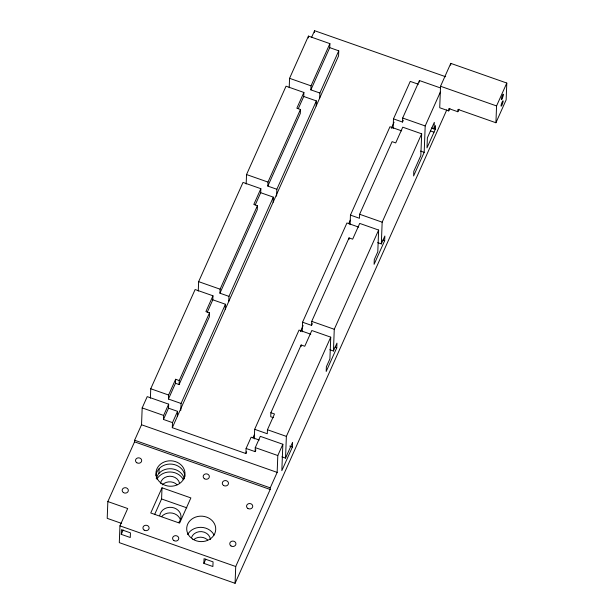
<?xml version="1.0" encoding="UTF-8"?>
<svg xmlns="http://www.w3.org/2000/svg" width="614" height="614" viewBox="0 0 614 614"><rect width="100%" height="100%" fill="white"/><g stroke="black" fill="none" stroke-linecap="round" stroke-linejoin="round"><path stroke-width="0.92" d="M246.674 451.804L245.899 453.539L172.304 427.689L172.496 422.624L163.477 419.454L168.52 408.172L168.673 404.166L147.222 396.629L142.179 407.911L141.535 424.758L134.612 440.238L134.55 441.85L107.849 501.561L107.204 518.346L121.633 523.412M107.849 501.561L127.689 508.53L119.945 525.853L119.3 542.638L235.078 583.3L446.777 109.898M121.25 534.349L121.426 529.682L130.444 532.852L130.268 537.511L121.25 534.349L123.199 529.989M150.384 398.202L150.745 388.754L195.114 289.532L212.966 295.794L212.812 299.809L207.24 312.265M158.957 473.363L159.133 468.705M163.477 419.454L163.631 415.44L168.673 404.166M154.59 514.609L161.582 498.967L162.012 487.785L190.877 497.916L179.603 523.12L150.745 512.982L162.012 487.785M180.8 410.344L181.061 403.467L168.436 399.031L168.589 395.025L175.635 379.268L179.242 380.542L179.088 384.548L175.481 383.282L175.635 379.268M177.346 416.415L177.546 411.342L168.52 408.172M198.276 291.097L198.637 281.649L243.014 182.427L260.858 188.69L260.704 192.704L255.224 204.953M212.966 295.794L205.905 311.574L209.512 312.841L209.359 316.855L179.088 384.548M203.863 563.36L204.048 558.702L213.066 561.864L212.881 566.53L203.863 563.36L205.744 559.162M228.761 301.436L228.961 296.362L219.935 293.2L220.096 289.186L257.419 205.713L253.812 204.447L260.858 188.69M225.238 309.31L225.438 304.245L212.812 299.809M246.168 184L246.536 174.553L286.047 86.19L303.892 92.461L303.738 96.475L298.258 108.724M235.078 583.3L235.722 566.515L270.175 489.481L270.237 487.861L277.16 472.389L277.804 455.534L282.847 444.26L260.313 436.347L255.27 447.621L255.117 451.635L246.099 448.466L251.141 437.191L259.262 440.038M245.899 453.539L246.099 448.466M257.419 205.713L257.266 209.719L219.935 293.2M254.296 438.903L254.664 429.316L299.033 330.086L310.761 334.208M276.584 196.142L276.853 189.265L267.834 186.096L267.988 182.082L300.453 109.476L296.846 108.21L303.892 92.461M273.138 202.213L273.33 197.14L260.704 192.704M329.825 349.742L333.433 351.008L336.956 343.134L336.771 347.793L326.195 371.455L326.372 366.796L329.91 358.883L330.746 337.155L311.812 330.509L304.774 346.258L301.167 344.991L270.881 412.723L274.489 413.989L267.443 429.739L267.29 433.745L254.664 429.316M270.881 412.723L270.728 416.729L273.43 417.681M289.202 87.741L289.57 78.316L308.443 36.103L329.895 43.64L329.741 47.654L310.868 89.867L319.886 93.029L319.694 98.102M282.847 444.26L281.834 470.646L292.402 447.023L292.579 442.364L285.541 458.113L281.933 456.847M285.541 458.113L286.37 436.385L330.746 337.155M300.453 109.476L300.3 113.49L267.834 186.096M308.374 37.922L308.443 36.103M310.868 89.867L311.022 85.853L329.895 43.64M301.106 346.595L301.167 344.991M302.188 331.798L302.556 322.212L346.925 222.982L358.653 227.103M314.498 32.565L314.575 30.7L445.68 76.742M316.172 105.976L316.363 100.903L303.738 96.475M302.556 322.212L311.574 325.382L311.728 321.368L349.059 237.894L352.666 239.161L359.712 223.412L378.638 230.058L377.802 251.786L374.279 259.661L374.103 264.319L384.671 240.696L384.848 236.029L381.325 243.904L377.717 242.645M329.741 47.654L338.759 50.816L338.567 55.889L172.304 427.689M333.433 351.008L334.269 329.281L378.638 230.058M348.998 239.498L349.059 237.894M350.08 224.701L350.448 215.107L389.967 126.753L401.686 130.866M440.315 92.131L425.195 125.947L424.182 152.333L413.613 175.957L413.798 171.298L420.836 155.549L421.672 133.821L402.746 127.175L395.7 142.924L392.093 141.657L359.627 214.263L359.466 218.277L350.448 215.107M381.325 243.904L382.161 222.184L421.672 133.821M393.113 128.464L393.482 118.878L410.244 81.393L418.364 84.241M393.482 118.878L402.508 122.04L402.661 118.034L419.423 80.549L440.154 87.825M419.362 82.153L419.423 80.549M434.052 128.978L434.305 122.363L427.382 137.843L426.991 147.89L435.418 129.04L435.556 125.617L434.052 128.978L431.45 128.065M448.734 110.911L448.826 108.578L457.844 111.748L457.937 109.415L495.92 122.754L506.151 99.867L506.796 83.051L450.776 63.372L440.537 86.259L439.716 107.742L448.734 110.911L449.87 108.371M450.707 65.245L450.776 63.372M495.92 122.754L496.565 105.938L506.796 83.051M156.194 478.306L158.473 473.801L161.098 471.429A14.529 12.733 2.2 0 1 184.361 478.836M311.521 37.515L314.575 30.7M168.436 399.031L175.481 383.282M179.242 380.542L209.512 312.841M172.496 422.624L177.546 411.342M181.061 403.467L225.438 304.245M228.961 296.362L273.33 197.14M276.853 189.265L316.363 100.903M319.886 93.029L338.759 50.816M252.899 437.889L254.465 434.39M300.407 331.66L303.139 325.543M348.691 223.68L350.256 220.18M391.333 128.326L394.073 122.201M255.117 451.635L255.892 449.901M311.574 325.382L312.357 323.639M402.508 122.04L403.283 120.298M457.844 111.748L458.98 109.208M440.537 86.259L496.565 105.938M432.709 128.088L435.418 129.04M289.57 78.316L311.022 85.853M402.661 118.034L425.195 125.947M430.399 130.912L434.014 132.187M420.575 151.067L424.182 152.333M246.536 174.553L267.988 182.082M359.627 214.263L382.161 222.184M382.867 240.059L384.671 240.696M198.637 281.649L220.096 289.186M311.728 321.368L334.269 329.281M334.968 347.163L336.771 347.793M150.745 388.754L168.589 395.025M267.443 429.739L286.37 436.385M289.701 446.071L292.402 447.023M142.179 407.911L163.631 415.44M255.27 447.621L277.804 455.534M141.535 424.758L277.16 472.389M134.612 440.238L270.237 487.861M134.55 441.85L270.175 489.481M161.582 498.967L186.84 507.839M119.945 525.853L235.722 566.515M155.933 475.865C156.102 472.181 158.381 468.927 161.275 466.763A14.529 12.733 2.2 0 1 176.51 465.312A14.529 12.733 2.2 0 1 184.875 476.656M161.582 516.627A10.653 9.333 2.2 0 1 172.258 513.097A10.653 9.333 2.2 0 1 180.516 520.119M162.303 484.899A9.686 8.489 2.2 0 1 177.139 484.799M159.793 515.514A10.653 9.333 2.2 0 1 174.253 507.978A10.653 9.333 2.2 0 1 178.958 522.245M156.892 479.204A14.529 12.733 2.2 0 1 170.224 471.982A14.529 12.733 2.2 0 1 183.348 479.718M160.484 483.302A9.686 8.489 2.2 0 1 169.871 476.226A9.686 8.489 2.2 0 1 179.549 483.172M187.623 534.564A14.529 12.733 2.2 0 1 200.955 527.342A14.529 12.733 2.2 0 1 214.086 535.078M193.786 539.545A9.686 8.489 2.2 0 1 207.478 539.783M191.453 537.711A9.686 8.489 2.2 0 1 201.722 531.632A9.686 8.489 2.2 0 1 210.433 539.499M192.604 539.061L189.872 536.736A14.529 12.733 2.2 0 1 197.777 516.481A14.529 12.733 2.2 0 1 215.453 531.509A14.529 12.733 2.2 0 1 192.604 539.061M123.414 492.574A3.101 2.717 2.2 0 0 128.326 490.732A3.101 2.717 2.2 0 0 124.005 487.9A3.101 2.717 2.2 0 0 123.414 492.574M136.761 462.718A3.101 2.717 2.2 0 0 141.68 460.868A3.101 2.717 2.2 0 0 137.359 458.044A3.101 2.717 2.2 0 0 136.761 462.718M173.831 540.535A3.101 2.717 2.2 0 0 178.751 538.693A3.101 2.717 2.2 0 0 174.422 535.869A3.101 2.717 2.2 0 0 173.831 540.535M144.19 530.128A3.101 2.717 2.2 0 0 149.102 528.278A3.101 2.717 2.2 0 0 144.781 525.454A3.101 2.717 2.2 0 0 144.19 530.128M161.873 483.702A14.529 12.733 2.2 0 0 184.914 475.052A14.529 12.733 2.2 0 0 164.644 461.812A14.529 12.733 2.2 0 0 161.873 483.702M204.431 478.736A3.101 2.717 2.2 0 0 209.343 476.886A3.101 2.717 2.2 0 0 205.022 474.062A3.101 2.717 2.2 0 0 204.431 478.736M223.542 485.444A3.101 2.717 2.2 0 0 228.462 483.602A3.101 2.717 2.2 0 0 224.133 480.777A3.101 2.717 2.2 0 0 223.542 485.444M502.014 98.908A2.909 0.468 -70.7 0 0 503.373 94.303A2.909 0.468 -70.7 0 0 501.63 97.626A2.909 0.468 -70.7 0 0 502.014 98.908M501.761 105.431A2.909 0.468 -70.7 0 0 503.119 100.826A2.909 0.468 -70.7 0 0 501.377 104.15A2.909 0.468 -70.7 0 0 501.761 105.431M247.81 508.415A3.101 2.717 2.2 0 0 252.722 506.565A3.101 2.717 2.2 0 0 248.401 503.741A3.101 2.717 2.2 0 0 247.81 508.415M231.017 545.961A3.101 2.717 2.2 0 0 235.929 544.111A3.101 2.717 2.2 0 0 231.608 541.287A3.101 2.717 2.2 0 0 231.017 545.961"/></g></svg>
